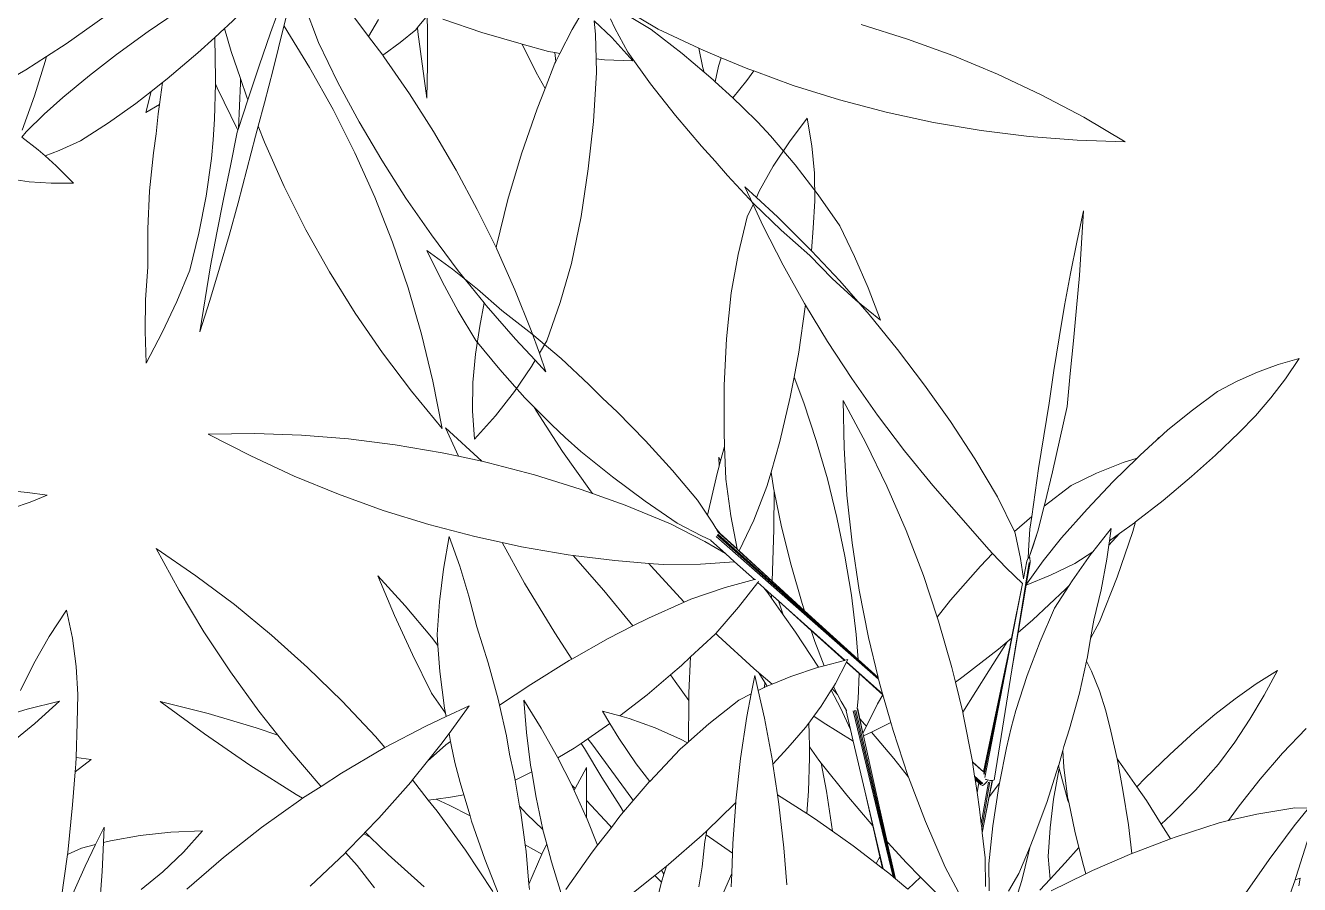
# Model space of a CAD drawing. Header units: millimetres. Extents: x 18 to 174501, y 22 to 24571.
# Drawn here: x 22061 to 22582, y 17610 to 17961 of the extents above; entities that cross this region are included whole.
import ezdxf

# ---------------------------------------------------------------- set-up
doc = ezdxf.new("R2010")
doc.units = ezdxf.units.MM
doc.header["$MEASUREMENT"] = 0
doc.layers.add('Edges', color=7, linetype='Continuous', lineweight=18)

# ---------------------------------------------------------------- blocks, each defined once
blk = doc.blocks.new('BAMBOOPLAN')
at = {"layer": 'Edges'}
for p, q in [((5.9951, 11.5416), (5.8903, 11.4031)), ((5.9951, 11.5416), (6.0222, 11.3806)), ((5.8903, 11.4031), (5.7967, 11.2608)), ((6.0222, 11.3806), (6.037, 11.2196)), ((5.7967, 11.2608), (5.7147, 11.1148)), ((6.037, 11.2196), (6.0395, 11.0592)), ((5.6307, 11.1411), (5.6786, 11.0382)), ((5.6307, 11.1411), (5.6978, 11.079)), ((5.7147, 11.1148), (5.6978, 11.079)), ((5.6786, 11.0382), (5.6444, 10.9656)), ((5.6786, 11.0382), (5.7375, 10.9114)), ((5.6978, 11.079), (5.8211, 10.9648)), ((6.0395, 11.0592), (6.0298, 10.8997)), ((5.6444, 10.9656), (5.5908, 10.7446)), ((5.8211, 10.9648), (6.006, 10.7812)), ((7.6092, 11), (7.5707, 10.8181)), ((7.5873, 10.6224), (7.6092, 11)), ((5.7375, 10.9114), (5.8537, 10.6838)), ((6.0298, 10.8997), (6.0199, 10.7664)), ((7.5707, 10.8181), (7.5341, 10.6335)), ((3.7718, 10.7677), (3.8599, 10.588)), ((3.7718, 10.7677), (3.9219, 10.6596)), ((5.5908, 10.7446), (5.5493, 10.5208)), ((6.006, 10.7812), (6.0199, 10.7664)), ((6.0199, 10.7664), (6.1849, 10.5906)), ((3.9219, 10.6596), (4.0678, 10.5431)), ((5.8537, 10.6838), (5.9789, 10.459)), ((3.8599, 10.588), (3.955, 10.4131)), ((6.1849, 10.5906), (6.3573, 10.3936)), ((7.5341, 10.6335), (7.4996, 10.4464)), ((7.5873, 10.6224), (7.5697, 10.4327)), ((4.0678, 10.5431), (4.2091, 10.4183)), ((5.5493, 10.5208), (5.5233, 10.2518)), ((5.9835, 10.4389), (5.9457, 10.1735)), ((5.9789, 10.459), (5.9848, 10.4493)), ((5.9848, 10.4493), (5.9835, 10.4389)), ((5.9848, 10.4493), (6.1129, 10.2375)), ((7.4996, 10.4464), (7.4672, 10.2575)), ((7.5697, 10.4327), (7.5515, 10.2416)), ((3.955, 10.4131), (4.0568, 10.2434)), ((4.2091, 10.4183), (4.3853, 10.2813)), ((6.3573, 10.3936), (6.5228, 10.1907)), ((4.3853, 10.2813), (4.5563, 10.137)), ((4.0568, 10.2434), (4.1971, 10.0724)), ((5.5233, 10.2518), (5.5097, 9.9813)), ((6.1129, 10.2375), (6.2554, 10.0198)), ((7.4672, 10.2575), (7.4371, 10.0671)), ((7.5515, 10.2416), (7.5328, 10.0495)), ((4.5563, 10.137), (4.7189, 9.9851)), ((5.9457, 10.1735), (5.9182, 10.0284)), ((6.5228, 10.1907), (6.681, 9.9823)), ((8.871, 10.1376), (8.7475, 10.1016)), ((8.871, 10.1376), (8.7907, 10.0195)), ((4.1971, 10.0724), (4.3445, 9.9073)), ((7.4371, 10.0671), (7.4093, 9.8758)), ((8.6266, 10.0573), (8.5085, 10.0048)), ((8.7475, 10.1016), (8.6266, 10.0573)), ((4.7189, 9.9851), (4.7972, 9.9059)), ((5.5097, 9.9813), (5.5085, 9.7099)), ((5.9182, 10.0284), (5.8959, 9.911)), ((5.9182, 10.0284), (5.9745, 9.8791)), ((6.2554, 10.0198), (6.4059, 9.8065)), ((6.681, 9.9823), (6.8316, 9.769)), ((7.5328, 10.0495), (7.5136, 9.857)), ((8.5085, 10.0048), (8.3935, 9.9442)), ((8.7907, 10.0195), (8.7052, 9.9078)), ((4.3445, 9.9073), (4.3985, 9.8526)), ((4.7972, 9.9059), (4.8833, 9.825)), ((5.8959, 9.911), (5.8341, 9.652)), ((8.3935, 9.9442), (8.2462, 9.8364)), ((8.7052, 9.9078), (8.6148, 9.8026)), ((4.3985, 9.8526), (4.4116, 9.8303)), ((4.3985, 9.8526), (4.501, 9.7489)), ((5.9745, 9.8791), (6.048, 9.6582)), ((6.2049, 9.8927), (6.3382, 9.6453)), ((6.2049, 9.8927), (6.2099, 9.6158)), ((7.4093, 9.8758), (7.3771, 9.6848)), ((7.5136, 9.857), (7.4724, 9.6658)), ((8.2462, 9.8364), (8.1025, 9.7206)), ((4.4116, 9.8303), (4.5642, 9.5938)), ((4.8833, 9.825), (5.0492, 9.6568)), ((6.4059, 9.8065), (6.5641, 9.5981)), ((6.8316, 9.769), (6.974, 9.5513)), ((8.6148, 9.8026), (8.5196, 9.7044)), ((2.4932, 9.696), (2.7655, 9.6992)), ((2.4932, 9.696), (2.7415, 9.5679)), ((2.7655, 9.6992), (3.039, 9.6898)), ((3.039, 9.6898), (3.313, 9.668)), ((3.8795, 9.7316), (4.0924, 9.5366)), ((3.8795, 9.7316), (3.9569, 9.566)), ((4.501, 9.7489), (4.5803, 9.6748)), ((5.5085, 9.7099), (5.5118, 9.6232)), ((7.3771, 9.6848), (7.3473, 9.4937)), ((8.1025, 9.7206), (8.0497, 9.6725)), ((8.5196, 9.7044), (8.3822, 9.5721)), ((3.313, 9.668), (3.5869, 9.6337)), ((3.5869, 9.6337), (3.8599, 9.587)), ((4.5803, 9.6748), (4.6722, 9.5946)), ((5.0492, 9.6568), (5.2082, 9.4828)), ((5.5118, 9.6232), (5.4883, 9.5389)), ((5.5118, 9.6232), (5.5189, 9.4327)), ((5.8341, 9.652), (5.7833, 9.4731)), ((6.048, 9.6582), (6.1127, 9.4346)), ((6.2099, 9.6158), (6.2273, 9.3381)), ((6.3382, 9.6453), (6.461, 9.3918)), ((7.4724, 9.6658), (7.4289, 9.4757)), ((8.0366, 9.6606), (7.9407, 9.5731)), ((8.0507, 9.6762), (8.0366, 9.6606)), ((8.0497, 9.6725), (8.0366, 9.6606)), ((8.0507, 9.6762), (8.0497, 9.6725)), ((2.7415, 9.5679), (2.9953, 9.4506)), ((3.8599, 9.587), (3.9569, 9.566)), ((3.9569, 9.566), (4.0924, 9.5366)), ((4.0924, 9.5366), (4.1314, 9.5282)), ((4.5642, 9.5938), (4.7272, 9.3636)), ((4.6722, 9.5946), (4.8574, 9.4451)), ((5.4781, 9.5603), (5.4883, 9.5389)), ((5.4781, 9.5603), (5.4799, 9.5088)), ((5.4883, 9.5389), (5.4799, 9.5088)), ((6.5641, 9.5981), (6.7296, 9.3952)), ((6.974, 9.5513), (7.108, 9.3298)), ((7.9232, 9.5559), (7.7832, 9.4184)), ((7.9232, 9.5559), (7.842, 9.5299)), ((7.9407, 9.5731), (7.9232, 9.5559)), ((8.3822, 9.5721), (8.2406, 9.4471)), ((4.1314, 9.5282), (4.4007, 9.4572)), ((5.2082, 9.4828), (5.3541, 9.3086)), ((5.4677, 9.4651), (5.4111, 9.2227)), ((5.4799, 9.5088), (5.4677, 9.4651)), ((5.7833, 9.4731), (5.7597, 9.3899)), ((5.7833, 9.4731), (5.7984, 9.3816)), ((7.3473, 9.4937), (7.3075, 9.2143)), ((7.4289, 9.4757), (7.3832, 9.2871)), ((7.6857, 9.4677), (7.5373, 9.396)), ((7.842, 9.5299), (7.6857, 9.4677)), ((2.9953, 9.4506), (3.254, 9.3446)), ((4.4007, 9.4572), (4.6671, 9.3743)), ((4.8574, 9.4451), (5.0478, 9.3031)), ((5.5189, 9.4327), (5.5477, 9.2173)), ((5.7597, 9.3899), (5.6819, 9.1934)), ((6.1127, 9.4346), (6.1686, 9.209)), ((6.461, 9.3918), (6.5729, 9.133)), ((6.7296, 9.3952), (7.0576, 9.0199)), ((7.5373, 9.396), (7.3802, 9.2751)), ((7.7832, 9.4184), (7.6306, 9.2567)), ((8.2406, 9.4471), (8.0758, 9.308)), ((1.436, 9.3548), (1.3194, 9.3659)), ((1.5527, 9.3384), (1.436, 9.3548)), ((1.5527, 9.3384), (1.452, 9.2982)), ((3.254, 9.3446), (3.5168, 9.25)), ((4.6671, 9.3743), (4.7389, 9.3485)), ((4.7272, 9.3636), (4.7389, 9.3485)), ((4.7389, 9.3485), (4.93, 9.2798)), ((5.7984, 9.3816), (5.8023, 9.3628)), ((5.8023, 9.3628), (5.7991, 9.1377)), ((5.8023, 9.3628), (5.8452, 9.1544)), ((6.2273, 9.3381), (6.2569, 9.0604)), ((7.108, 9.3298), (7.2056, 9.1263)), ((1.452, 9.2982), (1.3485, 9.2631)), ((3.5168, 9.25), (3.7833, 9.1671)), ((4.93, 9.2798), (5.196, 9.172)), ((5.0478, 9.3031), (5.2355, 9.1757)), ((5.3541, 9.3086), (5.4111, 9.2227)), ((7.3802, 9.2751), (7.3436, 9.1283)), ((7.3832, 9.2871), (7.3802, 9.2751)), ((7.6306, 9.2567), (7.4804, 9.09)), ((8.0758, 9.308), (7.9148, 9.1825)), ((3.7833, 9.1671), (4.0526, 9.0962)), ((5.196, 9.172), (5.3954, 9.0688)), ((5.2355, 9.1757), (5.3765, 9.1013)), ((5.4111, 9.2227), (5.4426, 9.1754)), ((5.4426, 9.1754), (5.4599, 9.1458)), ((5.5477, 9.2173), (5.5847, 9.0244)), ((5.6819, 9.1934), (5.5975, 9.0127)), ((6.1686, 9.209), (6.2154, 8.9818)), ((7.3075, 9.2143), (7.2056, 9.1263)), ((7.3075, 9.2143), (7.297, 9.14)), ((7.9075, 9.1769), (7.8201, 9.1141)), ((7.9148, 9.1825), (7.8981, 9.1268)), ((7.9148, 9.1825), (7.9075, 9.1769)), ((3.901, 9.0969), (3.869, 8.9061)), ((3.901, 9.0969), (3.9636, 8.9247)), ((4.0526, 9.0962), (4.2113, 9.0618)), ((5.3765, 9.1013), (5.4309, 9.0766)), ((5.4599, 9.1458), (5.4865, 9.1143)), ((5.4599, 9.1458), (5.4726, 9.1239)), ((6.4117, 8.2626), (5.4633, 9.0981)), ((6.4104, 8.2683), (5.4685, 9.1047)), ((5.4751, 9.1241), (5.4726, 9.1239)), ((5.4726, 9.1239), (5.4739, 9.1217)), ((6.4097, 8.271), (5.4726, 9.111)), ((5.4768, 9.1231), (5.4751, 9.1241)), ((5.4768, 9.1231), (5.4865, 9.1143)), ((5.477, 9.1205), (5.5851, 9.0223)), ((5.4865, 9.1143), (5.5847, 9.0244)), ((5.7991, 9.1377), (5.7908, 8.8356)), ((5.8452, 9.1544), (5.9011, 8.9287)), ((6.5729, 9.133), (6.6737, 8.8695)), ((7.2056, 9.1263), (7.21, 9.1172)), ((7.21, 9.1172), (7.242, 8.9678)), ((7.297, 9.14), (7.29, 9.0487)), ((7.3436, 9.1283), (7.2905, 8.9712)), ((7.3436, 9.1283), (7.316, 9.0422)), ((7.4804, 9.09), (7.3735, 8.9547)), ((7.7712, 9.1444), (7.6652, 9.0085)), ((7.8199, 9.114), (7.758, 9.0468)), ((7.7712, 9.1444), (7.7614, 9.0721)), ((7.8201, 9.1141), (7.7614, 9.0721)), ((7.8981, 9.1268), (7.8059, 8.8594)), ((7.8201, 9.1141), (7.8199, 9.114)), ((2.1897, 9.0267), (2.421, 8.868)), ((2.1897, 9.0267), (2.3231, 8.7809)), ((4.2113, 9.0618), (4.3428, 8.8253)), ((4.2113, 9.0618), (4.3241, 9.0373)), ((4.3241, 9.0373), (4.5971, 8.9907)), ((5.3954, 9.0688), (5.5165, 8.9976)), ((5.4311, 9.0738), (5.4309, 9.0766)), ((5.4309, 9.0766), (5.4329, 9.0757)), ((5.4311, 9.0738), (5.5165, 8.9976)), ((5.5847, 9.0244), (5.5851, 9.0223)), ((5.5851, 9.0223), (5.5969, 9.0115)), ((5.5975, 9.0127), (5.5969, 9.0115)), ((5.5975, 9.0127), (5.7908, 8.8356)), ((6.2569, 9.0604), (6.2987, 8.7834)), ((7.0576, 9.0199), (7.0787, 8.9974)), ((7.29, 9.0487), (7.2866, 8.9732)), ((7.316, 9.0422), (7.2924, 8.9758)), ((7.758, 9.0468), (7.747, 8.9649)), ((7.7614, 9.0721), (7.758, 9.0468)), ((4.5971, 8.9907), (4.6274, 8.9869)), ((4.6274, 8.9869), (4.8062, 8.7825)), ((4.6274, 8.9869), (4.871, 8.9564)), ((4.871, 8.9564), (5.0696, 8.9397)), ((5.0696, 8.9397), (5.0827, 8.9242)), ((5.0696, 8.9397), (5.1523, 8.9328)), ((5.371, 8.9355), (5.5702, 8.9496)), ((5.5165, 8.9976), (5.5702, 8.9496)), ((5.5702, 8.9496), (5.6872, 8.8451)), ((5.5969, 9.0115), (5.8341, 8.796)), ((6.2154, 8.9818), (6.2531, 8.7537)), ((7.0787, 8.9974), (7.0071, 8.9233)), ((7.0787, 8.9974), (7.1571, 8.9136)), ((7.1912, 8.3184), (7.2919, 8.9445)), ((7.2098, 8.4317), (7.2943, 8.9445)), ((7.242, 8.9678), (7.2586, 8.8523)), ((7.2781, 8.9526), (7.2586, 8.8523)), ((7.3735, 8.9547), (7.2761, 8.8191)), ((7.2781, 8.9526), (7.2866, 8.9732)), ((7.2789, 8.9537), (7.2788, 8.9535)), ((7.2985, 8.9467), (7.2794, 8.8385)), ((7.2977, 8.9457), (7.2794, 8.8385)), ((7.2864, 8.9697), (7.2864, 8.9686)), ((7.2866, 8.9732), (7.2865, 8.9712)), ((7.2924, 8.9758), (7.2904, 8.97)), ((7.293, 8.9756), (7.2924, 8.9758)), ((7.2939, 8.9752), (7.293, 8.9756)), ((7.2946, 8.9748), (7.2939, 8.9752)), ((7.2951, 8.9743), (7.2946, 8.9748)), ((7.2953, 8.9739), (7.2951, 8.9743)), ((7.2986, 8.9479), (7.2953, 8.9739)), ((7.2985, 8.9467), (7.2986, 8.9479)), ((7.5585, 8.9401), (7.417, 8.8712)), ((7.6535, 8.9935), (7.5435, 8.8383)), ((7.6652, 9.0085), (7.5585, 8.9401)), ((7.6652, 9.0085), (7.6535, 8.9935)), ((7.747, 8.9649), (7.7132, 8.7861)), ((2.421, 8.868), (2.6459, 8.699)), ((3.4857, 8.867), (3.5828, 8.6356)), ((3.4857, 8.867), (3.6439, 8.6916)), ((3.869, 8.9061), (3.8456, 8.7149)), ((3.9636, 8.9247), (4.0175, 8.7484)), ((5.0827, 8.9242), (5.2744, 8.7161)), ((5.1523, 8.9328), (5.371, 8.9355)), ((5.9011, 8.9287), (5.9659, 8.7052)), ((6.6737, 8.8695), (6.7549, 8.6262)), ((7.0071, 8.9233), (6.8332, 8.7248)), ((7.1571, 8.9136), (7.2528, 8.8232)), ((7.417, 8.8712), (7.2749, 8.8121)), ((4.3428, 8.8253), (4.5187, 8.5336)), ((5.3137, 8.7313), (5.5146, 8.7985)), ((5.5146, 8.7985), (5.6872, 8.8451)), ((5.5939, 8.6846), (5.7053, 8.8289)), ((5.6872, 8.8451), (5.6931, 8.8467)), ((5.7053, 8.8289), (5.7105, 8.8357)), ((5.7053, 8.8289), (5.7405, 8.7975)), ((5.7405, 8.7975), (5.7638, 8.7674)), ((5.7405, 8.7975), (5.7865, 8.7565)), ((5.7908, 8.8356), (5.8341, 8.796)), ((5.8341, 8.796), (5.9797, 8.6636)), ((7.2529, 8.8231), (7.033, 7.6888)), ((7.2528, 8.8232), (7.1889, 8.5032)), ((7.2749, 8.8121), (7.2277, 8.5365)), ((7.2528, 8.8232), (7.2529, 8.8231)), ((7.2529, 8.8231), (7.2537, 8.8224)), ((7.2586, 8.8523), (7.2589, 8.85)), ((7.2749, 8.8121), (7.2746, 8.8119)), ((7.2761, 8.8191), (7.2754, 8.8154)), ((7.2794, 8.8385), (7.2761, 8.8191)), ((7.5043, 8.7897), (7.3133, 8.6097)), ((7.5256, 8.8104), (7.4413, 8.6789)), ((7.5256, 8.8104), (7.5043, 8.7897)), ((7.5435, 8.8383), (7.5256, 8.8104)), ((7.8059, 8.8594), (7.7033, 8.5978)), ((2.3231, 8.7809), (2.4676, 8.5403)), ((3.8456, 8.7149), (3.8309, 8.5238)), ((4.0175, 8.7484), (4.0627, 8.5686)), ((4.8062, 8.7825), (4.9759, 8.5741)), ((5.0669, 8.62), (5.2761, 8.7143)), ((5.2744, 8.7161), (5.2761, 8.7143)), ((5.2761, 8.7143), (5.3137, 8.7313)), ((5.7638, 8.7674), (5.7852, 8.7372)), ((5.7865, 8.7565), (5.7852, 8.7372)), ((5.7852, 8.7372), (5.854, 8.6401)), ((5.7865, 8.7565), (5.7963, 8.7477)), ((5.7963, 8.7477), (5.8263, 8.7207)), ((5.7963, 8.7477), (6.215, 8.3739)), ((5.8263, 8.7207), (5.854, 8.6401)), ((5.8263, 8.7207), (6.0181, 8.5481)), ((6.2531, 8.7537), (6.2815, 8.5252)), ((6.2987, 8.7834), (6.3527, 8.5076)), ((6.8332, 8.7248), (6.7549, 8.6262)), ((7.7132, 8.7861), (7.6699, 8.6083)), ((1.6644, 8.6657), (1.5629, 8.512)), ((1.6644, 8.6657), (1.6992, 8.5026)), ((2.6459, 8.699), (2.8638, 8.52)), ((3.6439, 8.6916), (3.798, 8.5079)), ((5.4599, 8.5311), (5.5939, 8.6846)), ((5.854, 8.6401), (5.9268, 8.5372)), ((5.9659, 8.7052), (5.9797, 8.6636)), ((5.9797, 8.6636), (6.2929, 8.379)), ((7.4413, 8.6789), (7.3564, 8.4839)), ((3.5828, 8.6356), (3.687, 8.407)), ((4.0627, 8.5686), (4.1301, 8.3587)), ((4.8316, 8.5013), (4.9759, 8.5741)), ((4.9759, 8.5741), (5.0669, 8.62)), ((6.7549, 8.6262), (6.763, 8.6019)), ((6.763, 8.6019), (6.8408, 8.3309)), ((7.3133, 8.6097), (7.2277, 8.5365)), ((7.6699, 8.6083), (7.6512, 8.5013)), ((7.7033, 8.5978), (7.6512, 8.5013)), ((1.5629, 8.512), (1.473, 8.3555)), ((1.6992, 8.5026), (1.7214, 8.3383)), ((2.4676, 8.5403), (2.6228, 8.3055)), ((2.8638, 8.52), (3.0743, 8.3315)), ((3.798, 8.5079), (3.8361, 8.4592)), ((3.8309, 8.5238), (3.8361, 8.4592)), ((4.5187, 8.5336), (4.6183, 8.3808)), ((4.6183, 8.3808), (4.8316, 8.5013)), ((5.3134, 8.3938), (5.4561, 8.5268)), ((5.4561, 8.5268), (5.4599, 8.5311)), ((5.4599, 8.5311), (5.4747, 8.5164)), ((5.4747, 8.5164), (5.6831, 8.3256)), ((5.9268, 8.5372), (6.0598, 8.3329)), ((6.0181, 8.5481), (6.0394, 8.4843)), ((6.0181, 8.5481), (6.2125, 8.3732)), ((6.2815, 8.5252), (6.2929, 8.379)), ((6.3527, 8.5076), (6.4091, 8.2734)), ((7.1889, 8.5032), (7.1627, 8.4809)), ((7.1889, 8.5032), (7.1784, 8.4506)), ((7.2277, 8.5365), (7.2098, 8.4317)), ((7.6512, 8.5013), (7.6324, 8.3938)), ((3.8361, 8.4592), (3.848, 8.3089)), ((6.0394, 8.4843), (6.0938, 8.342)), ((7.1139, 8.4391), (6.9066, 8.2783)), ((7.1784, 8.4506), (7.0297, 7.7062)), ((7.1627, 8.4809), (7.0571, 8.3124)), ((7.1627, 8.4809), (7.1139, 8.4391)), ((7.1577, 8.3501), (7.1784, 8.4506)), ((7.1912, 8.3184), (7.2098, 8.4317)), ((7.3564, 8.4839), (7.2802, 8.2847)), ((1.473, 8.3555), (1.3952, 8.1964)), ((3.687, 8.407), (3.7978, 8.1818)), ((4.1301, 8.3587), (4.1889, 8.1461)), ((4.3796, 8.2313), (4.6023, 8.3717)), ((4.6023, 8.3717), (4.6183, 8.3808)), ((5.195, 8.2886), (5.2595, 8.3436)), ((5.2595, 8.3436), (5.3134, 8.3938)), ((5.3134, 8.3938), (5.3032, 8.184)), ((6.0938, 8.342), (6.0619, 8.3336)), ((6.2125, 8.3732), (6.0938, 8.342)), ((6.2241, 8.3628), (6.1597, 8.2381)), ((6.215, 8.3739), (6.2125, 8.3732)), ((6.2321, 8.3784), (6.215, 8.3739)), ((6.2251, 8.3648), (6.2241, 8.3628)), ((6.2241, 8.3628), (6.2985, 8.2958)), ((6.2321, 8.3784), (6.2251, 8.3648)), ((6.2251, 8.3648), (6.4348, 8.1776)), ((6.2929, 8.379), (6.4091, 8.2734)), ((7.0273, 7.7171), (7.1577, 8.3501)), ((7.0356, 7.7687), (7.1577, 8.3501)), ((7.627, 8.3689), (7.586, 8.181)), ((7.6324, 8.3938), (7.627, 8.3689)), ((7.627, 8.3689), (7.6565, 8.3092)), ((1.7214, 8.3383), (1.7309, 8.1733)), ((2.6228, 8.3055), (2.7883, 8.077)), ((3.0743, 8.3315), (3.2767, 8.134)), ((3.848, 8.3089), (3.8745, 8.0944)), ((5.0588, 8.1725), (5.195, 8.2886)), ((5.195, 8.2886), (5.2238, 8.2505)), ((5.6882, 8.285), (5.6676, 8.1773)), ((5.6831, 8.3256), (5.712, 8.3012)), ((5.6882, 8.285), (5.7079, 8.1974)), ((5.712, 8.3012), (5.7907, 8.2346)), ((5.712, 8.3012), (5.748, 8.2431)), ((5.8989, 8.2791), (5.7907, 8.2346)), ((6.0598, 8.3329), (5.8989, 8.2791)), ((6.0619, 8.3336), (6.0598, 8.3329)), ((6.2985, 8.2958), (6.2928, 8.1494)), ((6.2985, 8.2958), (6.4365, 8.1716)), ((6.4091, 8.2734), (6.4097, 8.271)), ((6.4097, 8.271), (6.4104, 8.2683)), ((6.4104, 8.2683), (6.4117, 8.2626)), ((6.8408, 8.3309), (6.8612, 8.2462)), ((6.9066, 8.2783), (6.8612, 8.2462)), ((7.0571, 8.3124), (6.9037, 8.0698)), ((7.0892, 7.6849), (7.1912, 8.3184)), ((7.2802, 8.2847), (7.2143, 8.0798)), ((7.6565, 8.3092), (7.7029, 8.1951)), ((8.7445, 8.3137), (8.6191, 8.2352)), ((8.7445, 8.3137), (8.6664, 8.1699)), ((4.1965, 8.1118), (4.3796, 8.2313)), ((5.2238, 8.2505), (5.3027, 8.1383)), ((5.7434, 8.2151), (5.7079, 8.1974)), ((5.7079, 8.1974), (5.7443, 8.0364)), ((5.7457, 8.216), (5.7434, 8.2151)), ((5.748, 8.2431), (5.7457, 8.216)), ((5.7609, 8.2223), (5.7457, 8.216)), ((5.748, 8.2431), (5.7609, 8.2223)), ((5.7907, 8.2346), (5.7609, 8.2223)), ((6.1352, 8.1988), (6.077, 8.1052)), ((6.1402, 8.2068), (6.1352, 8.1988)), ((6.1352, 8.1988), (6.1893, 8.0964)), ((6.148, 8.2194), (6.1402, 8.2068)), ((6.1402, 8.2068), (6.1542, 8.1927)), ((6.1597, 8.2381), (6.148, 8.2194)), ((6.148, 8.2194), (6.1718, 8.1735)), ((6.1542, 8.1927), (6.1718, 8.1735)), ((6.4117, 8.2626), (6.4186, 8.2339)), ((6.4186, 8.2339), (6.4348, 8.1776)), ((6.8612, 8.2462), (6.9037, 8.0698)), ((7.7029, 8.1951), (7.7406, 8.0787)), ((8.6191, 8.2352), (8.4966, 8.1494)), ((1.6242, 8.135), (1.4345, 8.0876)), ((1.6242, 8.135), (1.4801, 8.0048)), ((1.7309, 8.1733), (1.7278, 8.0078)), ((2.2127, 8.1332), (2.4921, 8.0622)), ((2.2127, 8.1332), (2.4724, 7.943)), ((3.2767, 8.134), (3.4707, 7.9279)), ((3.7978, 8.1818), (3.8796, 8.0656)), ((4.1889, 8.1461), (4.1965, 8.1118)), ((4.3383, 8.1408), (4.4402, 7.9763)), ((4.3383, 8.1408), (4.3536, 7.9509)), ((4.8985, 8.0487), (5.0588, 8.1725)), ((5.3027, 8.1383), (5.2999, 7.8966)), ((5.3032, 8.184), (5.3027, 8.1383)), ((5.5959, 8.1416), (5.42, 8.0028)), ((5.6676, 8.1773), (5.5959, 8.1416)), ((5.6676, 8.1773), (5.6422, 8.0447)), ((6.1718, 8.1735), (6.193, 8.1326)), ((6.193, 8.1326), (6.2237, 8.081)), ((6.2928, 8.1494), (6.2869, 8.0921)), ((6.4058, 8.1183), (6.3408, 7.9886)), ((6.4366, 8.1714), (6.4058, 8.1183)), ((6.4348, 8.1776), (6.4365, 8.1716)), ((6.4365, 8.1716), (6.4366, 8.1714)), ((6.4366, 8.1714), (6.4831, 8.0093)), ((7.586, 8.181), (7.5289, 7.9732)), ((8.4966, 8.1494), (8.3773, 8.0566)), ((8.6664, 8.1699), (8.5828, 8.0305)), ((1.4345, 8.0876), (1.3392, 8.0592)), ((2.4921, 8.0622), (2.7733, 7.9789)), ((2.7883, 8.077), (2.8998, 7.9362)), ((3.8833, 8.0445), (3.765, 7.9889)), ((3.8745, 8.0944), (3.8796, 8.0656)), ((3.8796, 8.0656), (3.8833, 8.0445)), ((4.0194, 8.1084), (3.8833, 8.0445)), ((4.0194, 8.1084), (3.9008, 7.9462)), ((4.1965, 8.1118), (4.236, 7.9328)), ((4.7986, 8.076), (4.8411, 8.005)), ((4.7986, 8.076), (4.8985, 8.0487)), ((4.8985, 8.0487), (4.9546, 8.0333)), ((5.6422, 8.0447), (5.6055, 7.8004)), ((6.0342, 8.0475), (6.0033, 8.0059)), ((6.077, 8.1052), (6.0342, 8.0475)), ((6.0342, 8.0475), (6.0888, 8.0092)), ((6.1893, 8.0964), (6.2477, 7.9692)), ((6.2221, 8.0787), (6.2237, 8.081)), ((6.2221, 8.0787), (6.2477, 7.9692)), ((6.2237, 8.081), (6.2248, 8.0791)), ((6.4974, 7.1077), (6.2636, 8.0779)), ((6.503, 7.103), (6.272, 8.0799)), ((6.5065, 7.1), (6.2792, 8.0822)), ((6.2869, 8.0921), (6.2867, 8.0896)), ((6.2892, 8.0907), (6.2869, 8.0921)), ((6.2885, 8.0868), (6.3199, 7.9468)), ((6.29, 8.089), (6.2892, 8.0907)), ((6.29, 8.089), (6.3028, 8.0308)), ((6.9037, 8.0698), (6.9067, 8.0572)), ((6.9067, 8.0572), (6.9607, 7.7815)), ((7.2143, 8.0798), (7.1864, 7.9783)), ((7.7406, 8.0787), (7.7695, 7.9601)), ((8.3773, 8.0566), (8.2615, 7.9569)), ((1.4801, 8.0048), (1.3298, 7.8808)), ((1.7278, 8.0078), (1.7214, 7.8051)), ((2.7733, 7.9789), (2.8998, 7.9362)), ((3.765, 7.9889), (3.5265, 7.8632)), ((4.4402, 7.9763), (4.5352, 7.8072)), ((4.7129, 7.9155), (4.8411, 8.005)), ((4.8411, 8.005), (4.8932, 7.9179)), ((4.9546, 8.0333), (5.1067, 7.9791)), ((5.1067, 7.9791), (5.2546, 7.9133)), ((5.42, 8.0028), (5.2999, 7.8966)), ((5.7443, 8.0364), (5.7914, 7.7853)), ((5.9842, 7.98), (5.8815, 7.8627)), ((6.0033, 8.0059), (5.9842, 7.98)), ((6.0033, 8.0059), (6.0069, 7.945)), ((6.0888, 8.0092), (6.2638, 7.9002)), ((6.2477, 7.9692), (6.2638, 7.9002)), ((6.3028, 8.0308), (6.3317, 7.9994)), ((6.3028, 8.0308), (6.3208, 7.9487)), ((6.3408, 7.9886), (6.3208, 7.9487)), ((6.3317, 7.9994), (6.3408, 7.9886)), ((6.4831, 8.0093), (6.3701, 7.9543)), ((6.4831, 8.0093), (6.4964, 7.963)), ((7.1864, 7.9783), (7.1591, 7.863)), ((7.5289, 7.9732), (7.4959, 7.8707)), ((8.5828, 8.0305), (8.4939, 7.8959)), ((8.9116, 7.9749), (8.7737, 7.8307)), ((2.4724, 7.943), (2.7373, 7.7617)), ((2.8998, 7.9362), (2.9637, 7.8554)), ((3.4707, 7.9279), (3.5265, 7.8632)), ((3.9008, 7.9462), (3.8535, 7.8815)), ((3.8823, 7.8794), (3.909, 7.8996)), ((3.9008, 7.9462), (3.909, 7.8996)), ((3.909, 7.8996), (3.9126, 7.8796)), ((4.236, 7.9328), (4.2551, 7.8254)), ((4.3536, 7.9509), (4.3774, 7.7609)), ((4.6739, 7.8883), (4.7129, 7.9155)), ((4.7129, 7.9155), (4.7366, 7.885)), ((4.8932, 7.9179), (4.9948, 7.7688)), ((5.2546, 7.9133), (5.2945, 7.8919)), ((5.2999, 7.8966), (5.2945, 7.8919)), ((6.0069, 7.945), (6.0072, 7.8679)), ((6.2638, 7.9002), (6.3316, 7.6101)), ((6.3208, 7.9487), (6.3199, 7.9468)), ((6.3199, 7.9468), (6.3233, 7.9315)), ((6.3245, 7.932), (6.3233, 7.9315)), ((6.3233, 7.9315), (6.3922, 7.6243)), ((6.3701, 7.9543), (6.3245, 7.932)), ((6.3245, 7.932), (6.3922, 7.6243)), ((6.3701, 7.9543), (6.5018, 7.7995)), ((6.4964, 7.963), (6.5858, 7.6954)), ((7.7695, 7.9601), (7.8071, 7.7969)), ((8.2615, 7.9569), (8.1143, 7.824)), ((8.4939, 7.8959), (8.3999, 7.7663)), ((2.9637, 7.8554), (3.1486, 7.6414)), ((3.5158, 7.8576), (3.2723, 7.7148)), ((3.5265, 7.8632), (3.5158, 7.8576)), ((3.8535, 7.8815), (3.7748, 7.7838)), ((3.7748, 7.7838), (3.8823, 7.8794)), ((3.9126, 7.8796), (3.9356, 7.7755)), ((4.2551, 7.8254), (4.2798, 7.712)), ((4.5365, 7.8046), (4.6329, 7.8597)), ((4.6329, 7.8597), (4.6739, 7.8883)), ((4.6739, 7.8883), (4.6921, 7.8576)), ((4.6921, 7.8576), (4.795, 7.6889)), ((4.7366, 7.885), (4.853, 7.7258)), ((5.2526, 7.8547), (5.0747, 7.6659)), ((5.2945, 7.8919), (5.2526, 7.8547)), ((5.8815, 7.8627), (5.7944, 7.7657)), ((6.0072, 7.8679), (6.0634, 7.7909)), ((6.0072, 7.8679), (6.0074, 7.8041)), ((7.1591, 7.863), (7.1188, 7.6559)), ((7.4891, 7.8463), (7.4652, 7.7604)), ((7.4959, 7.8707), (7.4891, 7.8463)), ((7.4891, 7.8463), (7.4958, 7.7488)), ((8.1143, 7.824), (7.971, 7.6846)), ((8.7737, 7.8307), (8.6427, 7.6798)), ((1.8086, 7.7938), (1.7163, 7.7215)), ((1.7202, 7.7677), (1.7163, 7.7215)), ((1.7214, 7.8051), (1.7202, 7.7677)), ((1.8086, 7.7938), (1.7214, 7.8051)), ((2.7373, 7.7617), (3.0068, 7.5898)), ((3.7748, 7.7838), (3.6869, 7.6743)), ((3.9356, 7.7755), (3.9656, 7.6592)), ((4.3774, 7.7609), (4.3841, 7.7214)), ((4.5352, 7.8072), (4.5365, 7.8046)), ((4.5365, 7.8046), (4.618, 7.6437)), ((4.7045, 7.7462), (4.6377, 7.6239)), ((4.7045, 7.7462), (4.7046, 7.554)), ((4.9948, 7.7688), (5.0747, 7.6659)), ((5.6055, 7.8004), (5.578, 7.5529)), ((5.7914, 7.7853), (5.7944, 7.7657)), ((5.7944, 7.7657), (5.8212, 7.5871)), ((6.0074, 7.8041), (6.0015, 7.6082)), ((6.0634, 7.7909), (6.0773, 7.7732)), ((6.0773, 7.7732), (6.108, 7.6082)), ((6.0773, 7.7732), (6.2258, 7.5851)), ((6.5018, 7.7995), (6.5874, 7.6911)), ((6.9607, 7.7815), (6.961, 7.7793)), ((7.0257, 7.7219), (6.961, 7.7793)), ((6.961, 7.7793), (6.9611, 7.7787)), ((7.0257, 7.7218), (6.9611, 7.7787)), ((6.9611, 7.7787), (6.9735, 7.6966)), ((7.0257, 7.7219), (7.0356, 7.7687)), ((7.0257, 7.7216), (7.0356, 7.7687)), ((7.4647, 7.7586), (7.3951, 7.5431)), ((7.4652, 7.7604), (7.4647, 7.7586)), ((7.4647, 7.7586), (7.4681, 7.7419)), ((7.4958, 7.7488), (7.5168, 7.5762)), ((7.8071, 7.7969), (7.8403, 7.7506)), ((7.8071, 7.7969), (7.8092, 7.7876)), ((7.8092, 7.7876), (7.8401, 7.6137)), ((7.8403, 7.7506), (7.9211, 7.6351)), ((8.3999, 7.7663), (8.2637, 7.6156)), ((1.7163, 7.7215), (1.7002, 7.5281)), ((3.2723, 7.7148), (3.1527, 7.637)), ((3.6869, 7.6743), (3.6769, 7.662)), ((3.6869, 7.6743), (3.7798, 7.5569)), ((4.2798, 7.712), (4.2867, 7.6727)), ((4.2867, 7.6727), (4.3841, 7.7214)), ((4.2867, 7.6727), (4.3137, 7.5202)), ((4.3841, 7.7214), (4.4096, 7.5714)), ((4.795, 7.6889), (4.9006, 7.5202)), ((4.853, 7.7258), (4.97, 7.565)), ((6.5858, 7.6954), (6.5874, 7.6911)), ((6.5874, 7.6911), (6.6865, 7.4318)), ((6.9735, 7.6966), (7.0211, 7.6541)), ((6.9735, 7.6966), (6.9749, 7.6872)), ((6.9749, 7.6872), (7.0159, 7.6503)), ((6.9749, 7.6872), (6.9759, 7.6807)), ((7.0117, 7.648), (6.9759, 7.6807)), ((6.9759, 7.6807), (6.9764, 7.6773)), ((6.9863, 7.6682), (6.9764, 7.6773)), ((6.9764, 7.6773), (6.9878, 7.6018)), ((7.0757, 7.6712), (7.018, 7.3648)), ((7.0245, 7.7206), (7.0256, 7.7215)), ((7.025, 7.7208), (7.0256, 7.7213)), ((7.0252, 7.7193), (7.0253, 7.7198)), ((7.0255, 7.7204), (7.0256, 7.7214)), ((7.0256, 7.7218), (7.0257, 7.7219)), ((7.0256, 7.7215), (7.0257, 7.7216)), ((7.0256, 7.7214), (7.0257, 7.7216)), ((7.0256, 7.7213), (7.0256, 7.7214)), ((7.0263, 7.7127), (7.0268, 7.7148)), ((7.0263, 7.7126), (7.0263, 7.7127)), ((7.0297, 7.7062), (7.0296, 7.7056)), ((7.0364, 7.6789), (7.0389, 7.6777)), ((7.0389, 7.6777), (7.0419, 7.6767)), ((7.0419, 7.6767), (7.0474, 7.6747)), ((7.0474, 7.6747), (7.0564, 7.6725)), ((7.0564, 7.6725), (7.0651, 7.6712)), ((7.0779, 7.6715), (7.0591, 7.5751)), ((7.0651, 7.6712), (7.0731, 7.6709)), ((7.0731, 7.6709), (7.0757, 7.6712)), ((7.0757, 7.6712), (7.0779, 7.6715)), ((7.0779, 7.6715), (7.0798, 7.6717)), ((7.0798, 7.6717), (7.0847, 7.6734)), ((7.0847, 7.6734), (7.0876, 7.6759)), ((7.0887, 7.6817), (7.0876, 7.6759)), ((7.0887, 7.6817), (7.0892, 7.6849)), ((7.4656, 7.731), (7.4354, 7.563)), ((7.4681, 7.7419), (7.4656, 7.731)), ((7.4681, 7.7419), (7.4728, 7.719)), ((7.4728, 7.719), (7.5186, 7.5539)), ((7.971, 7.6846), (7.9211, 7.6351)), ((8.6427, 7.6798), (8.519, 7.5226)), ((3.1527, 7.637), (3.0451, 7.5672)), ((3.1486, 7.6414), (3.1527, 7.637)), ((3.6769, 7.662), (3.4903, 7.4503)), ((3.9656, 7.6592), (3.987, 7.5879)), ((4.618, 7.6437), (4.6377, 7.6239)), ((4.618, 7.6437), (4.6229, 7.6339)), ((4.6229, 7.6339), (4.6321, 7.6136)), ((4.6377, 7.6239), (4.6321, 7.6136)), ((4.6321, 7.6136), (4.7032, 7.457)), ((5.0715, 7.6626), (4.9783, 7.5535)), ((5.0747, 7.6659), (5.0715, 7.6626)), ((6.0015, 7.6082), (5.9922, 7.4775)), ((6.108, 7.6082), (6.1425, 7.3745)), ((6.3316, 7.6101), (6.3784, 7.4059)), ((6.3316, 7.6101), (6.438, 7.1546)), ((6.3922, 7.6243), (6.4618, 7.3136)), ((6.998, 7.6573), (6.9863, 7.6682)), ((7.0088, 7.6475), (6.9863, 7.6682)), ((6.998, 7.6573), (6.9878, 7.6018)), ((6.9878, 7.6018), (7.0025, 7.5044)), ((7.0073, 7.6487), (6.998, 7.6573)), ((7.0073, 7.6487), (7.0096, 7.6466)), ((7.0122, 7.4173), (7.0536, 7.6607)), ((7.0148, 7.3936), (7.0625, 7.6626)), ((7.015, 7.6417), (7.0159, 7.641)), ((7.0159, 7.641), (7.0189, 7.6415)), ((7.0189, 7.6415), (7.0231, 7.6438)), ((7.0231, 7.6438), (7.0283, 7.6476)), ((7.0283, 7.6476), (7.0341, 7.6527)), ((7.0341, 7.6527), (7.0401, 7.6587)), ((7.0401, 7.6587), (7.046, 7.6653)), ((7.046, 7.6653), (7.0494, 7.6697)), ((7.1188, 7.6559), (7.0591, 7.5751)), ((7.1148, 7.6354), (7.0798, 7.406)), ((7.1188, 7.6559), (7.1148, 7.6354)), ((7.8401, 7.6137), (7.873, 7.4117)), ((7.9211, 7.6351), (7.9777, 7.5542)), ((8.2637, 7.6156), (8.1229, 7.4704)), ((1.7002, 7.5281), (1.673, 7.2507)), ((3.0354, 7.5609), (2.8054, 7.3962)), ((3.0068, 7.5898), (3.0451, 7.5672)), ((3.0451, 7.5672), (3.0354, 7.5609)), ((3.7798, 7.5569), (3.8249, 7.5625)), ((3.7798, 7.5569), (3.831, 7.4923)), ((3.8249, 7.5625), (3.9093, 7.5729)), ((3.8249, 7.5625), (3.9009, 7.5272)), ((3.9009, 7.5272), (4.0239, 7.465)), ((3.9093, 7.5729), (3.987, 7.5879)), ((3.987, 7.5879), (4.0239, 7.465)), ((4.4096, 7.5714), (4.4497, 7.385)), ((4.7046, 7.554), (4.8384, 7.4106)), ((4.7046, 7.554), (4.7046, 7.4651)), ((4.9783, 7.5535), (4.9217, 7.4873)), ((4.97, 7.565), (4.9783, 7.5535)), ((5.5699, 7.5346), (5.4072, 7.3774)), ((5.5772, 7.5418), (5.5598, 7.3027)), ((5.5772, 7.5418), (5.5699, 7.5346)), ((5.578, 7.5529), (5.5772, 7.5418)), ((5.8212, 7.5871), (5.8294, 7.5325)), ((5.8212, 7.5871), (5.9922, 7.4775)), ((5.8294, 7.5325), (5.8581, 7.2785)), ((6.2258, 7.5851), (6.3784, 7.4059)), ((7.0591, 7.5751), (7.018, 7.3645)), ((7.3951, 7.5431), (7.3165, 7.3298)), ((7.4354, 7.563), (7.4144, 7.395)), ((7.5168, 7.5762), (7.5235, 7.5439)), ((7.5186, 7.5539), (7.5235, 7.5439)), ((7.5235, 7.5439), (7.5587, 7.3742)), ((7.9777, 7.5542), (8.0645, 7.4161)), ((8.519, 7.5226), (8.4579, 7.4368)), ((3.4903, 7.4503), (3.4111, 7.3684)), ((3.831, 7.4923), (3.9965, 7.2638)), ((4.0239, 7.465), (4.0332, 7.4343)), ((4.3137, 7.5202), (4.3564, 7.4736)), ((4.3137, 7.5202), (4.32, 7.4842)), ((4.32, 7.4842), (4.3457, 7.2952)), ((4.3564, 7.4736), (4.4497, 7.385)), ((4.7032, 7.457), (4.7042, 7.4547)), ((4.7046, 7.4651), (4.7042, 7.4547)), ((4.7042, 7.4547), (4.7693, 7.2932)), ((4.9, 7.4619), (4.85, 7.3973)), ((4.9217, 7.4873), (4.9, 7.4619)), ((4.9006, 7.5202), (4.9217, 7.4873)), ((5.9922, 7.4775), (6.0375, 7.4485)), ((6.0375, 7.4485), (6.1425, 7.3745)), ((7.0025, 7.5044), (7.0122, 7.4173)), ((8.1229, 7.4704), (8.0645, 7.4161)), ((8.6225, 7.4741), (8.4579, 7.4368)), ((8.8448, 7.5116), (8.6225, 7.4741)), ((8.9257, 7.5088), (8.8411, 7.4053)), ((8.9257, 7.5088), (8.8448, 7.5116)), ((1.8847, 7.3993), (1.8346, 7.2965)), ((1.8847, 7.3993), (1.8808, 7.308)), ((2.4593, 7.3771), (2.2752, 7.3685)), ((2.4593, 7.3771), (2.348, 7.2529)), ((2.8054, 7.3962), (2.583, 7.2212)), ((4.0332, 7.4343), (4.1096, 7.2121)), ((4.4497, 7.385), (4.4502, 7.3829)), ((4.4502, 7.3829), (4.472, 7.2991)), ((4.85, 7.3973), (4.7693, 7.2932)), ((4.8384, 7.4106), (4.85, 7.3973)), ((5.4072, 7.3774), (5.3811, 7.3523)), ((5.4072, 7.3774), (5.4032, 7.3554)), ((6.1425, 7.3745), (6.2628, 7.2898)), ((6.3784, 7.4059), (6.42, 7.2246)), ((6.6865, 7.4318), (6.8004, 7.1656)), ((7.0122, 7.4173), (7.0148, 7.3936)), ((7.0148, 7.3936), (7.018, 7.3648)), ((7.0798, 7.406), (7.0564, 7.1848)), ((7.4144, 7.395), (7.4026, 7.2274)), ((7.5587, 7.3742), (7.583, 7.279)), ((7.873, 7.4117), (7.8926, 7.2443)), ((8.0645, 7.4161), (8.1053, 7.3512)), ((8.4034, 7.4244), (8.1517, 7.3429)), ((8.4579, 7.4368), (8.4034, 7.4244)), ((8.8411, 7.4053), (8.6944, 7.2102)), ((1.8808, 7.308), (1.8738, 7.14)), ((1.9214, 7.318), (1.8808, 7.308)), ((2.0958, 7.3488), (1.9214, 7.318)), ((2.2752, 7.3685), (2.0958, 7.3488)), ((3.4032, 7.3603), (3.2967, 7.25)), ((3.4111, 7.3684), (3.4032, 7.3603)), ((3.4032, 7.3603), (3.4402, 7.34)), ((3.4111, 7.3684), (3.4402, 7.34)), ((3.4402, 7.34), (3.545, 7.2378)), ((4.472, 7.2991), (4.4463, 7.2463)), ((4.472, 7.2991), (4.499, 7.1957)), ((5.3811, 7.3523), (5.1838, 7.1793)), ((5.3961, 7.3156), (5.3798, 7.1674)), ((5.4032, 7.3554), (5.3961, 7.3156)), ((5.4032, 7.3554), (5.4043, 7.3545)), ((5.4043, 7.3545), (5.5579, 7.2473)), ((5.5598, 7.3027), (5.5579, 7.2473)), ((6.4618, 7.3136), (6.4684, 7.3063)), ((6.4618, 7.3136), (6.4648, 7.3001)), ((6.4684, 7.3063), (6.4648, 7.3001)), ((6.4648, 7.3001), (6.5103, 7.0969)), ((6.4684, 7.3063), (6.5735, 7.1919)), ((7.018, 7.3648), (7.018, 7.3645)), ((7.018, 7.3645), (7.0341, 7.2193)), ((7.3165, 7.3298), (7.2978, 7.2856)), ((8.1181, 7.3302), (7.9045, 7.2494)), ((8.1053, 7.3512), (8.1181, 7.3302)), ((8.1517, 7.3429), (8.1181, 7.3302)), ((8.9287, 7.3499), (8.854, 7.1092)), ((1.6711, 7.238), (1.6332, 6.9749)), ((1.7525, 7.2762), (1.6711, 7.238)), ((1.673, 7.2507), (1.6711, 7.238)), ((1.8346, 7.2965), (1.7525, 7.2762)), ((1.8346, 7.2965), (1.773, 7.1699)), ((2.348, 7.2529), (2.2283, 7.1381)), ((3.2939, 7.2471), (3.0884, 7.0528)), ((3.2967, 7.25), (3.2939, 7.2471)), ((3.2967, 7.25), (3.3642, 7.1749)), ((3.545, 7.2378), (3.7554, 7.0493)), ((3.9965, 7.2638), (4.1568, 7.0233)), ((4.3457, 7.2952), (4.4441, 7.2412)), ((4.3457, 7.2952), (4.351, 7.2558)), ((4.351, 7.2558), (4.3681, 7.0657)), ((4.4441, 7.2412), (4.3681, 7.0657)), ((4.4463, 7.2463), (4.4441, 7.2412)), ((4.7384, 7.2533), (4.5832, 7.0334)), ((4.7693, 7.2932), (4.7384, 7.2533)), ((5.5579, 7.2473), (5.5537, 7.1268)), ((5.8581, 7.2785), (5.8747, 7.0607)), ((6.2628, 7.2898), (6.3972, 7.1861)), ((6.42, 7.2246), (6.3972, 7.1861)), ((6.42, 7.2246), (6.4357, 7.1564)), ((7.2978, 7.2856), (7.2314, 7.1284)), ((7.2885, 7.2458), (7.2485, 7.0871)), ((7.2978, 7.2856), (7.2885, 7.2458)), ((7.4026, 7.2274), (7.4151, 7.0936)), ((7.583, 7.279), (7.5036, 7.1893)), ((7.583, 7.279), (7.6097, 7.1738)), ((7.8926, 7.2443), (7.6625, 7.1444)), ((7.9045, 7.2494), (7.8926, 7.2443)), ((1.773, 7.1699), (1.6694, 6.9346)), ((2.583, 7.2212), (2.3688, 7.0364)), ((3.3642, 7.1749), (3.4656, 7.0443)), ((4.1096, 7.2121), (4.1923, 7.0028)), ((4.499, 7.1957), (4.5559, 7.0104)), ((5.1717, 7.1696), (5.1428, 7.1467)), ((5.1717, 7.1696), (5.1573, 7.1236)), ((5.1838, 7.1793), (5.1717, 7.1696)), ((5.3798, 7.1674), (5.3618, 7.0491)), ((6.3972, 7.1861), (6.4357, 7.1564)), ((6.4357, 7.1564), (6.438, 7.1546)), ((6.438, 7.1546), (6.4812, 7.1213)), ((6.5735, 7.1919), (6.6573, 7.1071)), ((6.8004, 7.1656), (6.8793, 7.0195)), ((7.0341, 7.2193), (7.037, 7.0512)), ((7.0564, 7.1848), (7.0578, 7.0269)), ((7.5036, 7.1893), (7.4151, 7.0936)), ((7.6097, 7.1738), (7.6243, 7.1257)), ((8.6944, 7.2102), (8.5544, 7.0079)), ((1.8738, 7.14), (1.8531, 6.8803)), ((2.2283, 7.1381), (2.1006, 7.0332)), ((5.1048, 7.1164), (4.9785, 7.016)), ((5.1428, 7.1467), (5.1048, 7.1164)), ((5.1048, 7.1164), (5.1429, 7.0772)), ((5.1426, 7.0765), (5.1062, 6.9331)), ((5.1429, 7.0772), (5.1426, 7.0765)), ((5.1428, 7.1467), (5.1573, 7.1236)), ((5.1573, 7.1236), (5.1429, 7.0772)), ((5.5537, 7.1268), (5.5053, 7.0174)), ((5.5537, 7.1268), (5.551, 7.0505)), ((6.4812, 7.1213), (6.4974, 7.1077)), ((6.4974, 7.1077), (6.503, 7.103)), ((6.503, 7.103), (6.5065, 7.1)), ((6.5065, 7.1), (6.5103, 7.0969)), ((6.5103, 7.0969), (6.5829, 7.0361)), ((6.6573, 7.1071), (6.5829, 7.0361)), ((6.6573, 7.1071), (6.7578, 7.0055)), ((7.2314, 7.1284), (7.1722, 7.0248)), ((7.2485, 7.0871), (7.2138, 6.975)), ((7.4151, 7.0936), (7.3556, 7.0294)), ((7.6243, 7.1257), (7.4208, 7.0265)), ((7.6625, 7.1444), (7.6243, 7.1257)), ((8.8475, 7.0907), (8.805, 6.9702)), ((8.854, 7.1092), (8.8475, 7.0907)), ((8.8763, 7.1008), (8.8475, 7.0907)), ((8.8763, 7.1008), (8.8693, 7.0561)), ((4.3681, 7.0657), (4.3709, 7.0351)), ((3.2219, -5.956), (3.4305, -6.2356)), ((2.6064, -6.1736), (2.7788, -6.0092)), ((2.1421, -6.2067), (2.3057, -6.0956)), ((2.9361, -6.1757), (2.9625, -6.0687)), ((3.1372, -6.2717), (3.0546, -6.0491)), ((4.6213, -6.1947), (4.6848, -6.0861)), ((5.1243, -6.1941), (4.9298, -6.0795)), ((1.6622, -6.28), (1.8907, -6.1181)), ((2.5878, -6.1906), (2.6064, -6.1736)), ((2.8581, -6.2158), (2.8944, -6.1144)), ((2.8732, -6.4293), (2.9361, -6.1757)), ((2.9369, -6.177), (2.9361, -6.1757)), ((3.086, -6.4171), (2.9369, -6.177)), ((3.4305, -6.2356), (3.4894, -6.1362)), ((3.717, -6.1842), (3.7739, -6.1156)), ((3.7748, -6.2074), (3.7739, -6.1156)), ((4.0918, -6.2137), (3.8643, -6.1358)), ((4.852, -6.2431), (4.7499, -6.1445)), ((4.7571, -6.2251), (4.7499, -6.1445)), ((4.8698, -6.1868), (4.8443, -6.1326)), ((5.0832, -6.1962), (4.9458, -6.1137)), ((6.5807, -6.2515), (6.3107, -6.1668)), ((1.9576, -6.3421), (2.1421, -6.2067)), ((2.4319, -6.3328), (2.5311, -6.2423)), ((2.5311, -6.2423), (2.5878, -6.1906)), ((2.5311, -6.2433), (2.5311, -6.2423)), ((2.5357, -6.4811), (2.5311, -6.2433)), ((2.6272, -6.3237), (2.5878, -6.1906)), ((2.791, -6.4072), (2.8581, -6.2158)), ((3.5135, -6.3465), (3.4305, -6.2356)), ((3.6155, -6.2723), (3.7065, -6.1969)), ((3.7065, -6.1969), (3.717, -6.1842)), ((3.7195, -6.2097), (3.717, -6.1842)), ((3.7195, -6.2097), (3.7711, -6.5978)), ((3.7742, -6.4038), (3.7748, -6.2074)), ((4.3228, -6.2797), (4.0918, -6.2137)), ((4.5493, -6.336), (4.6213, -6.1947)), ((4.7615, -6.3675), (4.7571, -6.2251)), ((4.9762, -6.3791), (4.852, -6.2431)), ((4.9469, -6.3274), (4.8698, -6.1868)), ((5.2631, -6.3353), (5.0832, -6.1962)), ((5.3612, -6.3045), (5.1243, -6.1941)), ((6.8465, -6.3483), (6.5807, -6.2515)), ((1.5486, -6.3529), (1.6622, -6.28)), ((2.6815, -6.4826), (2.6272, -6.3237)), ((3.2518, -6.5049), (3.1372, -6.2717)), ((3.5203, -6.3421), (3.6155, -6.2723)), ((4.3279, -6.2811), (4.3228, -6.2797)), ((4.4094, -6.4463), (4.3279, -6.2811)), ((4.4825, -6.3232), (4.3279, -6.2811)), ((4.5191, -6.3302), (4.4825, -6.3232)), ((4.526, -6.3816), (4.5191, -6.3302)), ((4.5493, -6.336), (4.5191, -6.3302)), ((5.0788, -6.5125), (4.9469, -6.3274)), ((5.3851, -6.4191), (5.3612, -6.3045)), ((5.387, -6.3165), (5.3612, -6.3045)), ((5.4921, -6.3603), (5.387, -6.3165)), ((1.4264, -6.4314), (1.5486, -6.3529)), ((1.4776, -6.584), (1.541, -6.3817)), ((1.541, -6.3817), (1.5486, -6.3529)), ((1.7984, -6.4641), (1.9576, -6.3421)), ((2.2533, -6.4846), (2.4319, -6.3328)), ((3.5135, -6.3465), (3.5203, -6.3421)), ((3.5202, -6.3555), (3.5135, -6.3465)), ((3.6692, -6.571), (3.5202, -6.3555)), ((3.7711, -6.5978), (3.7742, -6.4038)), ((4.4622, -6.5406), (4.5203, -6.3929)), ((4.5203, -6.3929), (4.526, -6.3816)), ((4.526, -6.3816), (4.5493, -6.336)), ((4.8096, -6.3729), (4.7615, -6.3675)), ((4.7639, -6.4474), (4.7615, -6.3675)), ((4.9762, -6.3791), (4.8096, -6.3729)), ((5.3928, -6.4455), (5.2631, -6.3353)), ((5.4771, -6.4101), (5.4921, -6.3603)), ((5.6479, -6.4251), (5.4921, -6.3603)), ((7.1073, -6.457), (6.8465, -6.3483)), ((1.2249, -6.5482), (1.4264, -6.4314)), ((1.6427, -6.5937), (1.7984, -6.4641)), ((2.726, -6.6004), (2.791, -6.4072)), ((2.8223, -6.6241), (2.8732, -6.4293)), ((3.2241, -6.6639), (3.086, -6.4171)), ((4.4622, -6.5406), (4.4094, -6.4463)), ((4.7452, -6.7323), (4.7639, -6.4474)), ((5.3928, -6.4455), (5.3851, -6.4191)), ((5.4443, -6.4893), (5.3928, -6.4455)), ((5.457, -6.501), (5.4771, -6.4101)), ((5.6419, -6.4931), (5.6827, -6.4378)), ((5.6827, -6.4378), (5.6479, -6.4251)), ((5.9136, -6.5219), (5.6827, -6.4378)), ((7.3626, -6.5772), (7.1073, -6.457)), ((2.1596, -6.5587), (2.2261, -6.5061)), ((2.2078, -6.6338), (2.2261, -6.5061)), ((2.2261, -6.5061), (2.2533, -6.4846)), ((2.5305, -6.7192), (2.535, -6.5133)), ((2.535, -6.5133), (2.5357, -6.4811)), ((2.5454, -6.5372), (2.535, -6.5133)), ((2.6667, -6.7839), (2.5454, -6.5372)), ((2.6701, -6.7734), (2.6816, -6.5086)), ((2.6816, -6.5086), (2.6815, -6.4826)), ((2.7186, -6.5911), (2.6815, -6.4826)), ((3.3755, -6.7345), (3.2518, -6.5049)), ((4.4158, -6.6585), (4.4622, -6.5406)), ((5.2242, -6.6981), (5.0788, -6.5125)), ((5.457, -6.501), (5.4443, -6.4893)), ((5.5593, -6.5955), (5.457, -6.501)), ((5.5593, -6.5955), (5.6419, -6.4931)), ((6.1836, -6.6066), (5.9136, -6.5219)), ((1.4052, -6.7829), (1.4776, -6.584)), ((1.5343, -6.6904), (1.6427, -6.5937)), ((2.0709, -6.6288), (2.1596, -6.5587)), ((2.1281, -6.6797), (2.1596, -6.5587)), ((2.6701, -6.7734), (2.7243, -6.6057)), ((2.7243, -6.6057), (2.7186, -6.5911)), ((2.7243, -6.6057), (2.726, -6.6004)), ((2.7849, -6.7599), (2.8223, -6.6241)), ((3.8102, -6.7918), (3.6692, -6.571)), ((5.6193, -6.6509), (5.5593, -6.5955)), ((6.4572, -6.679), (6.1836, -6.6066)), ((7.6118, -6.7087), (7.3626, -6.5772)), ((1.4299, -6.7942), (1.5343, -6.6904)), ((1.9105, -6.7413), (2.0709, -6.6288)), ((2.1281, -6.6797), (2.2078, -6.6338)), ((2.1881, -6.8058), (2.2001, -6.6883)), ((2.2001, -6.6883), (2.2078, -6.6338)), ((3.351, -6.9168), (3.2241, -6.6639)), ((4.3247, -6.9216), (4.4158, -6.6585)), ((5.3773, -6.878), (5.2242, -6.6981)), ((5.7055, -6.7372), (5.6193, -6.6509)), ((6.7336, -6.7389), (6.4572, -6.679)), ((1.7473, -6.8454), (1.9105, -6.7413)), ((2.5228, -6.841), (2.5305, -6.7192)), ((2.6667, -6.7839), (2.6701, -6.7734)), ((2.7688, -6.8187), (2.7849, -6.7599)), ((2.822, -6.8544), (2.7849, -6.7599)), ((3.508, -6.96), (3.3755, -6.7345)), ((4.7152, -7.0107), (4.7452, -6.7323)), ((5.7794, -6.8168), (5.7055, -6.7372)), ((7.0122, -6.7861), (6.7336, -6.7389)), ((7.8541, -6.8511), (7.6118, -6.7087)), ((1.4033, -6.8238), (1.4299, -6.7942)), ((1.4992, -6.8983), (1.4033, -6.8238)), ((1.6224, -6.9025), (1.7473, -6.8454)), ((2.1725, -6.9161), (2.1881, -6.8058)), ((2.5122, -6.949), (2.5228, -6.841)), ((2.6231, -6.9914), (2.6632, -6.7947)), ((2.6632, -6.7947), (2.6667, -6.7839)), ((2.7198, -7.0137), (2.7688, -6.8187)), ((3.9427, -7.0173), (3.8102, -6.7918)), ((5.9239, -6.9862), (5.7794, -6.8168)), ((7.2923, -6.8207), (7.0122, -6.7861)), ((7.5732, -6.8423), (7.2923, -6.8207)), ((7.8541, -6.8511), (7.5732, -6.8423)), ((1.5396, -6.9341), (1.4992, -6.8983)), ((1.5396, -6.9341), (1.6224, -6.9025)), ((2.1506, -7.1375), (2.1725, -6.9161)), ((2.9374, -7.1128), (2.822, -6.8544)), ((3.4664, -7.1752), (3.351, -6.9168)), ((4.2455, -7.1887), (4.3247, -6.9216)), ((5.4575, -6.9648), (5.3773, -6.878)), ((1.6045, -6.9918), (1.5396, -6.9341)), ((1.7058, -7.0937), (1.6045, -6.9918)), ((2.4809, -7.1695), (2.5122, -6.949)), ((2.5834, -7.1876), (2.6231, -6.9914)), ((3.649, -7.1808), (3.508, -6.96)), ((5.5297, -7.0495), (5.4575, -6.9648)), ((6.0583, -7.1621), (5.9239, -6.9862)), ((1.4467, -7.0852), (1.3191, -7.0663)), ((2.6686, -7.2077), (2.7198, -7.0137)), ((4.0664, -7.247), (3.9427, -7.0173)), ((4.6725, -7.2876), (4.7152, -7.0107)), ((5.6812, -7.2125), (5.5297, -7.0495)), ((1.5757, -7.0944), (1.4467, -7.0852)), ((1.7058, -7.0937), (1.5757, -7.0944)), ((2.1407, -7.3612), (2.1506, -7.1375)), ((3.0643, -7.3657), (2.9374, -7.1128)), ((2.4381, -7.3867), (2.4809, -7.1695)), ((2.5445, -7.3829), (2.5834, -7.1876)), ((2.6152, -7.4001), (2.6686, -7.2077)), ((3.5698, -7.4384), (3.4664, -7.1752)), ((3.798, -7.3963), (3.649, -7.1808)), ((4.1784, -7.4593), (4.2455, -7.1887)), ((5.8422, -7.3681), (5.6812, -7.2125)), ((6.1847, -7.3437), (6.0583, -7.1621)), ((4.176, -7.4699), (4.0664, -7.247)), ((4.6172, -7.5625), (4.6725, -7.2876)), ((2.1401, -7.5846), (2.1407, -7.3612)), ((3.2024, -7.6125), (3.0643, -7.3657)), ((6.0093, -7.5165), (5.8422, -7.3681)), ((6.2716, -7.5223), (6.1847, -7.3437)), ((2.3857, -7.6017), (2.4381, -7.3867)), ((2.5063, -7.5768), (2.5445, -7.3829)), ((2.5599, -7.5905), (2.6152, -7.4001)), ((3.6612, -7.7059), (3.5698, -7.4384)), ((3.9548, -7.6061), (3.798, -7.3963)), ((4.176, -7.4699), (4.1784, -7.4593)), ((4.181, -7.4802), (4.176, -7.4699)), ((4.2863, -7.7163), (4.181, -7.4802)), ((6.1416, -7.6507), (6.0093, -7.5165)), ((2.1271, -7.7727), (2.1401, -7.5846)), ((2.5063, -7.5768), (2.4436, -7.9632)), ((2.5026, -7.7784), (2.5599, -7.5905)), ((4.5507, -7.7903), (4.6172, -7.5625)), ((6.3511, -7.706), (6.2716, -7.5223)), ((2.3094, -7.7851), (2.3857, -7.6017)), ((3.3515, -7.8525), (3.2024, -7.6125)), ((4.1062, -7.7937), (3.9548, -7.6061)), ((6.2796, -7.7768), (6.1416, -7.6507)), ((3.7401, -7.9768), (3.6612, -7.7059)), ((4.3819, -7.9549), (4.2863, -7.7163)), ((6.4229, -7.8943), (6.3511, -7.706)), ((2.1241, -7.9595), (2.1271, -7.7727)), ((2.2244, -7.9663), (2.3094, -7.7851)), ((2.4436, -7.9632), (2.5026, -7.7784)), ((4.0819, -7.93), (4.1062, -7.7937)), ((4.119, -7.8095), (4.1062, -7.7937)), ((4.29, -8.0061), (4.119, -7.8095)), ((4.4721, -8.0147), (4.5507, -7.7903)), ((6.4229, -7.8943), (6.2796, -7.7768)), ((3.5111, -8.0853), (3.3515, -7.8525)), ((2.1309, -8.1447), (2.1241, -7.9595)), ((2.1309, -8.1447), (2.2244, -7.9663)), ((4.0549, -8.0933), (4.0819, -7.93)), ((4.4292, -8.0876), (4.3819, -7.9549)), ((3.8066, -8.2505), (3.7401, -7.9768)), ((4.405, -8.1286), (4.29, -8.0061)), ((4.4292, -8.0876), (4.4721, -8.0147)), ((3.6808, -8.3101), (3.5111, -8.0853)), ((4.0405, -8.258), (4.0549, -8.0933)), ((4.4676, -8.1953), (4.4292, -8.0876)), ((4.2838, -8.3108), (4.3838, -8.1647)), ((4.3838, -8.1647), (4.405, -8.1286)), ((4.4676, -8.1953), (4.405, -8.1286)), ((3.8603, -8.5264), (3.8066, -8.2505)), ((4.0388, -8.4238), (4.0405, -8.258)), ((3.8603, -8.5264), (3.6808, -8.3101)), ((4.1723, -8.4528), (4.2838, -8.3108)), ((4.0496, -8.5902), (4.0388, -8.4238)), ((4.0496, -8.5902), (4.1723, -8.4528))]:
    blk.add_line(p, q, dxfattribs=at)

msp = doc.modelspace()

# ---------------------------------------------------------------- block references
at = {"xscale": 69.97983938875464, "yscale": 69.97983938875464, "zscale": 69.97983938875464}
for p in [(21961.34, 18393.22), (21961.34, 17115.69)]:
    msp.add_blockref('BAMBOOPLAN', p, dxfattribs=at)

doc.saveas('drawing.dxf')
